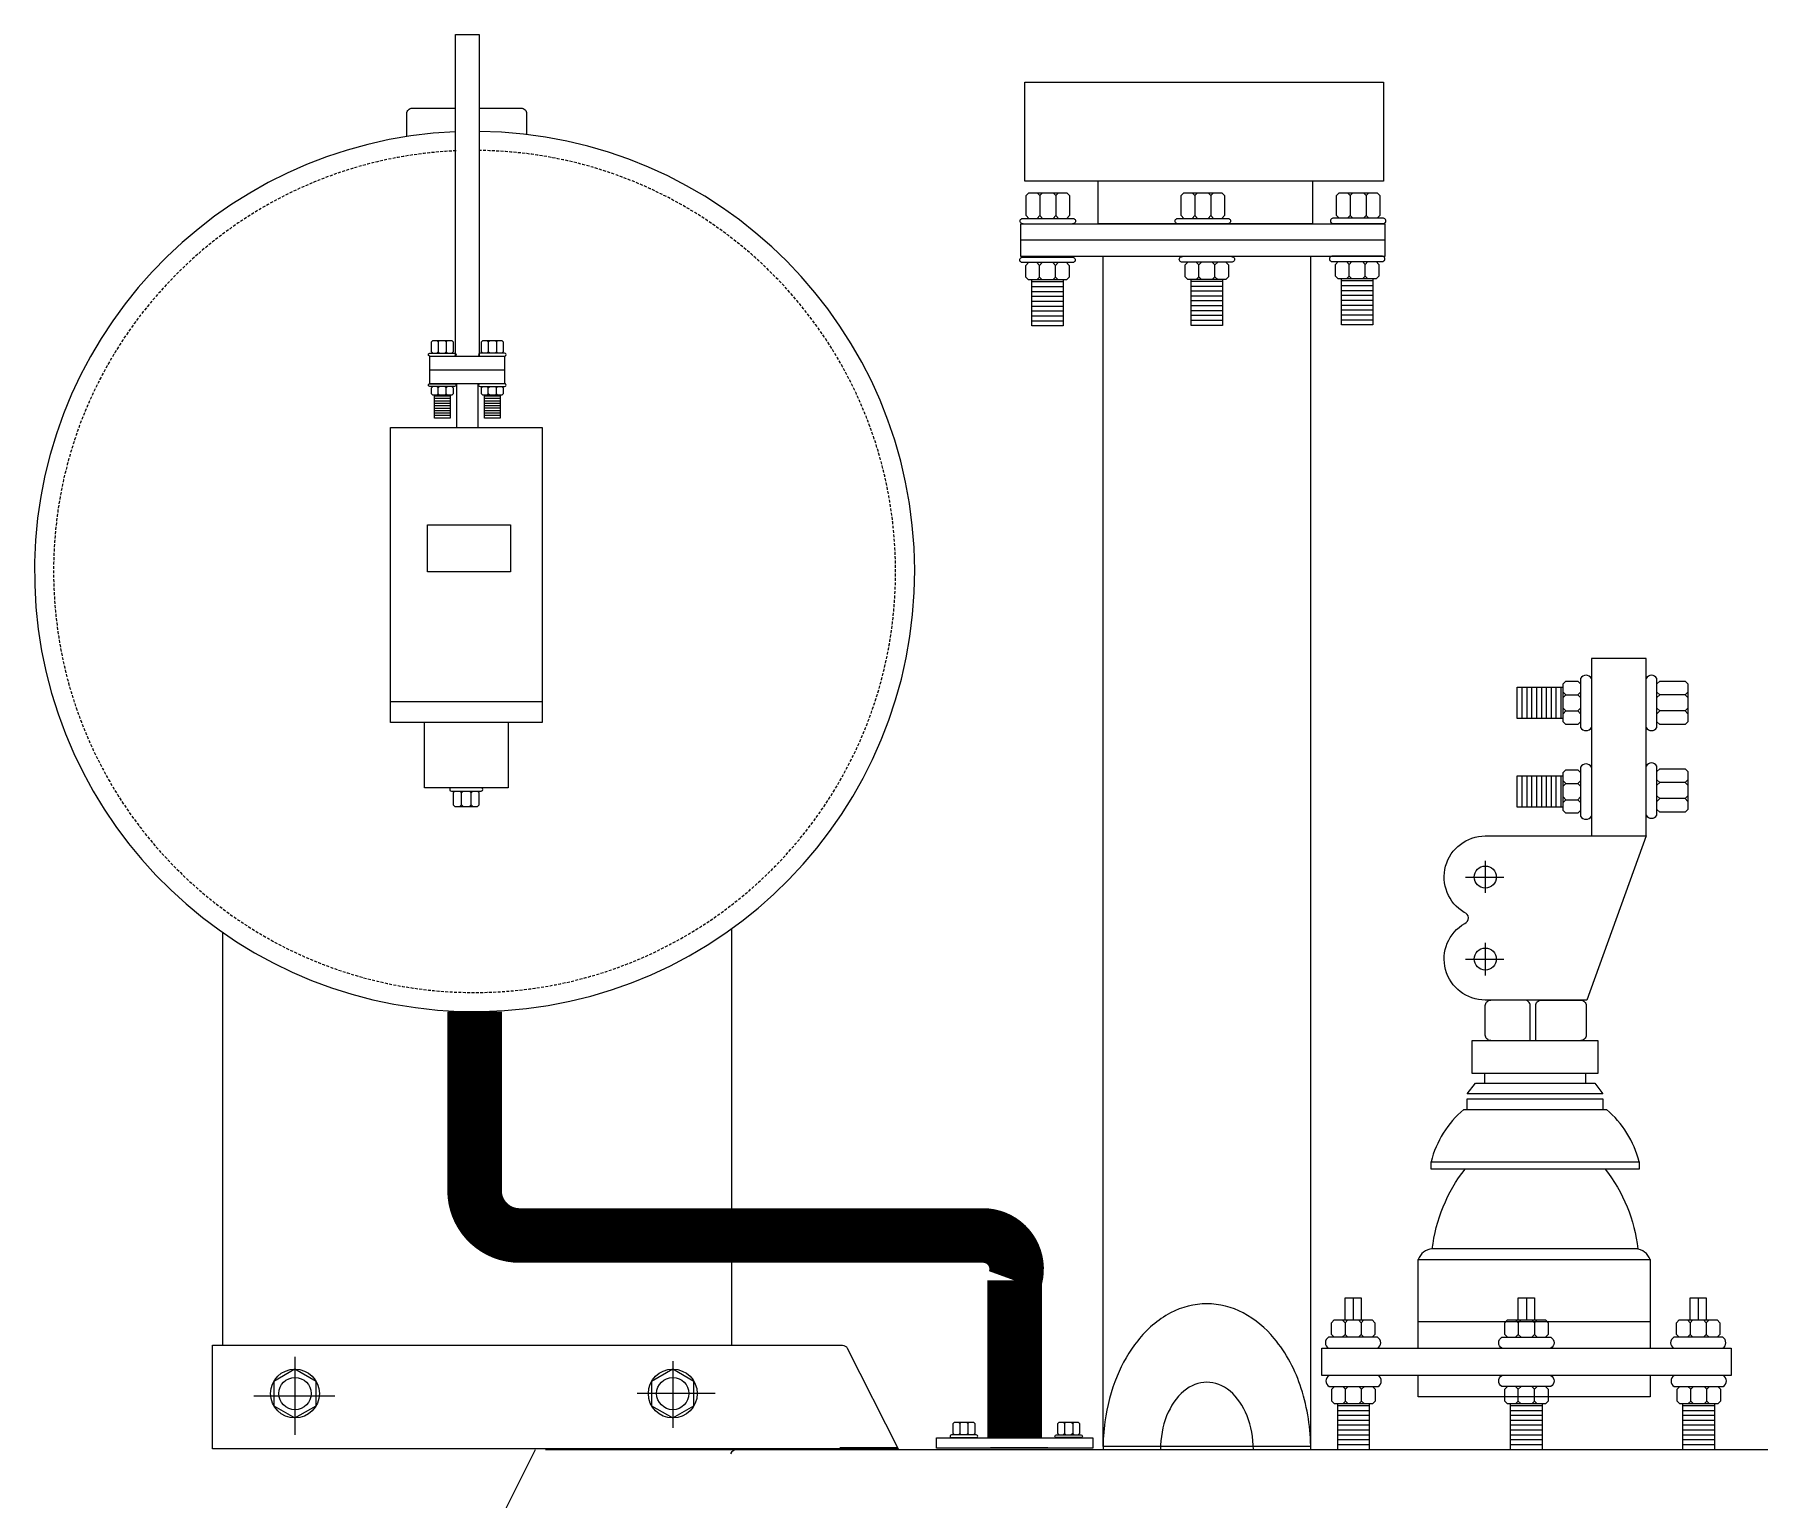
# Model space of a CAD drawing. Header units: millimetres. Extents: x 20927 to 53748, y 38421 to 54891.
# Drawn here: x 51585 to 52177, y 53131 to 53634 of the extents above; entities that cross this region are included whole.
import ezdxf

# ---------------------------------------------------------------- set-up
doc = ezdxf.new("R2010")
doc.units = ezdxf.units.MM
doc.linetypes.add('CENTERX2', pattern=[101.6, 63.5, -12.7, 12.7, -12.7])
doc.linetypes.add('DASHEDX2', pattern=[1.5, 1, -0.5])
doc.layers.add('Btrans.', color=2, linetype='Continuous')
doc.layers.add('HIGHT', color=8, linetype='Continuous')

msp = doc.modelspace()

# ---------------------------------------------------------------- linework, layer by layer
at = {"layer": 'Btrans.'}
msp.add_lwpolyline([(51756.8, 53147.67), (51742.35, 53118.77), (53167.35, 53118.77), (53152.91, 53147.67), (51760.38, 53147.67)], dxfattribs=at)
at = {"layer": 'HIGHT'}
for p, q in [((51929.18, 53579.35), (51930.12, 53578.42)), ((51935.65, 53578.42), (51935.65, 53571.54)), ((51983.38, 53578.42), (51983.38, 53571.54)), ((51988.91, 53578.42), (51988.91, 53571.54)), ((52036.72, 53578.48), (52036.72, 53571.6)), ((52042.25, 53578.48), (52042.25, 53571.6)), ((51930.12, 53571.54), (51929.18, 53570.6)), ((51930.01, 53554.45), (51929.07, 53555.39)), ((51935.54, 53550.38), (51935.54, 53554.45)), ((51984.76, 53550.56), (51984.76, 53554.63)), ((51990.3, 53550.56), (51990.3, 53554.63)), ((52036.38, 53550.73), (52036.38, 53554.79)), ((52041.91, 53550.73), (52041.91, 53554.79)), ((51938.16, 53548.74), (51927.36, 53548.74)), ((51938.16, 53547.06), (51927.36, 53547.06)), ((51929.07, 53549.44), (51930.01, 53550.38)), ((51992.92, 53548.92), (51982.11, 53548.92)), ((51992.92, 53547.24), (51982.11, 53547.24)), ((52044.53, 53549.08), (52033.73, 53549.08)), ((52044.53, 53547.41), (52033.73, 53547.41)), ((51938.16, 53545.39), (51927.36, 53545.39)), ((51938.16, 53543.71), (51927.36, 53543.71)), ((51938.16, 53542.04), (51927.36, 53542.04)), ((51992.92, 53545.57), (51982.11, 53545.57)), ((51992.92, 53543.89), (51982.11, 53543.89)), ((51992.92, 53542.22), (51982.11, 53542.22)), ((52044.53, 53545.73), (52033.73, 53545.73)), ((52044.53, 53544.06), (52033.73, 53544.06)), ((52044.53, 53542.38), (52033.73, 53542.38)), ((51938.16, 53540.36), (51927.36, 53540.36)), ((51938.16, 53538.69), (51927.36, 53538.69)), ((51938.16, 53537.02), (51927.36, 53537.02)), ((51938.16, 53535.34), (51927.36, 53535.34)), ((51992.92, 53540.55), (51982.11, 53540.55)), ((51992.92, 53538.87), (51982.11, 53538.87)), ((51992.92, 53537.2), (51982.11, 53537.2)), ((51992.92, 53535.52), (51982.11, 53535.52)), ((52044.53, 53540.71), (52033.73, 53540.71)), ((52044.53, 53539.03), (52033.73, 53539.03)), ((52044.53, 53537.36), (52033.73, 53537.36)), ((52044.53, 53535.68), (52033.73, 53535.68)), ((51723.5, 53528.16), (51723.5, 53524.72)), ((51726.27, 53528.16), (51726.27, 53524.72)), ((51740.7, 53528.16), (51740.7, 53524.71)), ((51743.46, 53528.16), (51743.46, 53524.71)), ((51720.6, 53518.55), (51746.3, 53518.55)), ((51723.5, 53512.39), (51723.03, 53512.86)), ((51726.27, 53512.39), (51725.8, 53512.86)), ((51729.81, 53513.8), (51729.81, 53498.72)), ((51737.07, 53513.8), (51737.07, 53498.72)), ((51740.7, 53512.39), (51741.17, 53512.86)), ((51743.46, 53512.39), (51743, 53512.86)), ((51727.58, 53509.53), (51722.17, 53509.53)), ((51727.58, 53508.69), (51722.17, 53508.69)), ((51727.58, 53507.86), (51722.17, 53507.86)), ((51727.58, 53507.02), (51722.17, 53507.02)), ((51727.58, 53506.18), (51722.17, 53506.18)), ((51727.58, 53505.34), (51722.17, 53505.34)), ((51723.97, 53509.88), (51723.5, 53510.35)), ((51725.8, 53509.88), (51726.27, 53510.35)), ((51744.78, 53509.53), (51739.37, 53509.53)), ((51744.78, 53508.7), (51739.37, 53508.7)), ((51744.78, 53507.86), (51739.37, 53507.86)), ((51744.78, 53507.02), (51739.37, 53507.02)), ((51744.78, 53506.19), (51739.37, 53506.19)), ((51744.78, 53505.35), (51739.37, 53505.35)), ((51741.17, 53509.89), (51740.7, 53510.36)), ((51743, 53509.89), (51743.46, 53510.36)), ((51727.58, 53504.51), (51722.17, 53504.51)), ((51727.58, 53503.67), (51722.17, 53503.67)), ((51727.58, 53502.83), (51722.17, 53502.83)), ((51744.78, 53504.51), (51739.37, 53504.51)), ((51744.78, 53503.67), (51739.37, 53503.67)), ((51744.78, 53502.84), (51739.37, 53502.84)), ((52095.83, 53398.77), (52095.83, 53409.58)), ((52097.51, 53398.77), (52097.51, 53409.58)), ((52099.18, 53398.77), (52099.18, 53409.58)), ((52100.86, 53398.77), (52100.86, 53409.58)), ((52102.53, 53398.77), (52102.53, 53409.58)), ((52104.2, 53398.77), (52104.2, 53409.58)), ((52105.88, 53398.77), (52105.88, 53409.58)), ((52107.55, 53398.77), (52107.55, 53409.58)), ((52109.23, 53398.77), (52109.23, 53409.58)), ((52109.93, 53405.99), (52110.87, 53406.93)), ((52114.94, 53406.93), (52115.88, 53405.99)), ((52151.82, 53406.93), (52143.07, 53406.93)), ((52114.94, 53401.39), (52115.88, 53402.33)), ((52151.82, 53401.39), (52143.07, 53401.39)), ((52095.83, 53368.3), (52095.83, 53379.11)), ((52097.51, 53368.3), (52097.51, 53379.11)), ((52099.18, 53368.3), (52099.18, 53379.11)), ((52100.86, 53368.3), (52100.86, 53379.11)), ((52102.53, 53368.3), (52102.53, 53379.11)), ((52104.2, 53368.3), (52104.2, 53379.11)), ((52105.88, 53368.3), (52105.88, 53379.11)), ((52107.55, 53368.3), (52107.55, 53379.11)), ((52109.23, 53368.3), (52109.23, 53379.11)), ((52109.93, 53375.52), (52110.87, 53376.46)), ((52114.94, 53376.46), (52115.88, 53375.52)), ((52151.82, 53376.81), (52143.07, 53376.81)), ((51731.47, 53373.31), (51732.03, 53373.87)), ((51732.03, 53368.62), (51731.47, 53369.18)), ((51734.79, 53373.31), (51734.23, 53373.87)), ((51734.23, 53368.62), (51734.79, 53369.18)), ((52109.93, 53371.86), (52110.87, 53370.92)), ((52114.94, 53370.92), (52115.88, 53371.86)), ((52151.82, 53371.28), (52143.07, 53371.28)), ((51649.53, 53183.54), (51649.53, 53325.3)), ((51824.2, 53326.55), (51824.2, 53230.59)), ((51824.2, 53211.87), (51824.2, 53183.54)), ((52037.74, 53199.8), (52037.74, 53192.21)), ((52097.27, 53199.8), (52097.27, 53192.21)), ((52156.3, 53199.8), (52156.3, 53192.21)), ((52035.91, 53192.21), (52034.97, 53191.27)), ((52041.44, 53192.21), (52040.5, 53191.27)), ((52095.43, 53192.21), (52094.5, 53191.27)), ((52100.97, 53192.21), (52100.03, 53191.27)), ((52154.46, 53192.21), (52153.53, 53191.27)), ((52158.12, 53192.21), (52159.06, 53191.27)), ((52034.97, 53187.2), (52035.91, 53186.26)), ((52040.5, 53187.2), (52041.44, 53186.26)), ((52094.5, 53187.2), (52095.43, 53186.26)), ((52100.03, 53187.2), (52100.97, 53186.26)), ((52153.53, 53187.2), (52154.46, 53186.26)), ((52159.06, 53187.2), (52160, 53186.26)), ((52040.67, 53164.38), (52040.67, 53168.45)), ((52159.23, 53164.38), (52159.23, 53168.45)), ((52043.3, 53162.74), (52032.49, 53162.74)), ((52036.08, 53163.45), (52035.14, 53164.38)), ((52102.65, 53162.74), (52091.85, 53162.74)), ((52095.43, 53163.45), (52094.5, 53164.38)), ((52100.97, 53163.45), (52100.03, 53164.38)), ((52161.86, 53162.74), (52151.05, 53162.74)), ((52154.64, 53163.45), (52153.7, 53164.38)), ((51903.16, 53157.12), (51902.69, 53156.65)), ((51904.99, 53157.12), (51905.45, 53156.65)), ((51938.18, 53157.12), (51938.65, 53156.65)), ((51941.89, 53157.12), (51941.42, 53156.65)), ((52043.3, 53161.06), (52032.49, 53161.06)), ((52043.3, 53159.39), (52032.49, 53159.39)), ((52043.3, 53157.72), (52032.49, 53157.72)), ((52043.3, 53156.04), (52032.49, 53156.04)), ((52102.65, 53161.06), (52091.85, 53161.06)), ((52102.65, 53159.39), (52091.85, 53159.39)), ((52102.65, 53157.72), (52091.85, 53157.72)), ((52102.65, 53156.04), (52091.85, 53156.04)), ((52161.86, 53161.06), (52151.05, 53161.06)), ((52161.86, 53159.39), (52151.05, 53159.39)), ((52161.86, 53157.72), (52151.05, 53157.72)), ((52161.86, 53156.04), (52151.05, 53156.04)), ((51902.69, 53153.21), (51902.22, 53152.74)), ((51905.45, 53153.21), (51904.99, 53152.74)), ((51938.65, 53153.21), (51938.18, 53152.74)), ((51941.42, 53153.21), (51941.89, 53152.74)), ((52043.3, 53154.37), (52032.49, 53154.37)), ((52043.3, 53152.69), (52032.49, 53152.69)), ((52043.3, 53151.02), (52032.49, 53151.02)), ((52102.65, 53154.37), (52091.85, 53154.37)), ((52102.65, 53152.69), (52091.85, 53152.69)), ((52102.65, 53151.02), (52091.85, 53151.02)), ((52161.86, 53154.37), (52151.05, 53154.37)), ((52161.86, 53152.69), (52151.05, 53152.69)), ((52161.86, 53151.02), (52151.05, 53151.02)), ((51861.5, 53148.42), (51881.21, 53148.42)), ((51913.14, 53148.42), (51932.85, 53148.42)), ((52043.3, 53149.34), (52032.49, 53149.34)), ((52102.65, 53149.34), (52091.85, 53149.34)), ((52161.86, 53149.34), (52151.05, 53149.34))]:
    msp.add_line(p, q, dxfattribs=at)
at = {"layer": 'HIGHT', "linetype": 'CENTERX2'}
for p, q in [((52083.14, 53349.97), (52083.14, 53338.97)), ((52076.37, 53344.35), (52089.49, 53344.35)), ((52083.14, 53321.76), (52083.14, 53310.48)), ((52076.37, 53316.2), (52089.49, 53316.2)), ((51674.29, 53179.55), (51674.29, 53152.74)), ((51804.06, 53178.09), (51804.06, 53155.18)), ((51660.14, 53166.14), (51687.94, 53166.14)), ((51818.66, 53166.95), (51791.83, 53166.95))]:
    msp.add_line(p, q, dxfattribs=at)
at = {"layer": 'HIGHT', "linetype": 'ByBlock'}
msp.add_line((52075.76, 53264.49), (52124.77, 53264.49), dxfattribs=at)
at = {"layer": 'HIGHT'}
for points in [[(51729.39, 53523.31), (51729.39, 53633.75), (51737.51, 53633.75), (51737.51, 53523.31)], [(52023.75, 53583.36), (52023.75, 53568.66), (51950.19, 53568.66), (51950.19, 53583.36)], [(51926.37, 53570.6), (51925.43, 53571.54), (51925.43, 53578.42), (51926.37, 53579.35), (51939.4, 53579.35), (51940.34, 53578.42), (51940.34, 53571.54), (51939.4, 53570.6)], [(51931.06, 53579.35), (51930.12, 53578.42), (51930.12, 53571.54), (51931.06, 53570.6)], [(51934.71, 53579.35), (51935.65, 53578.42), (51936.59, 53579.35)], [(51979.63, 53570.6), (51978.69, 53571.54), (51978.69, 53578.42), (51979.63, 53579.35), (51992.66, 53579.35), (51993.6, 53578.42), (51993.6, 53571.54), (51992.66, 53570.6)], [(51984.32, 53579.35), (51983.38, 53578.42), (51982.44, 53579.35)], [(51987.98, 53579.35), (51988.91, 53578.42), (51989.85, 53579.35)], [(52032.97, 53570.66), (52032.03, 53571.6), (52032.03, 53578.48), (52032.97, 53579.42), (52046, 53579.42), (52046.94, 53578.48), (52046.94, 53571.6), (52046, 53570.66)], [(52035.78, 53579.42), (52036.72, 53578.48), (52037.66, 53579.42)], [(52041.32, 53579.42), (52042.25, 53578.48), (52043.19, 53579.42)], [(51936.59, 53570.6), (51935.65, 53571.54), (51934.71, 53570.6)], [(51982.44, 53570.6), (51983.38, 53571.54), (51984.32, 53570.6)], [(51989.85, 53570.6), (51988.91, 53571.54), (51987.98, 53570.6)], [(52035.78, 53570.66), (52036.72, 53571.6), (52037.66, 53570.66)], [(52043.19, 53570.66), (52042.25, 53571.6), (52041.32, 53570.66)], [(52048.63, 53563.08), (51923.67, 53563.08)], [(51939.29, 53555.39), (51940.23, 53554.45), (51940.23, 53550.38), (51939.29, 53549.44), (51926.26, 53549.44), (51925.32, 53550.38), (51925.32, 53554.45), (51926.26, 53555.39)], [(51930.94, 53549.44), (51930.01, 53550.38), (51930.01, 53554.45), (51930.94, 53555.39)], [(51936.48, 53555.39), (51935.54, 53554.45), (51934.6, 53555.39)], [(52023.17, 53557.44), (52023.17, 53148.76), (51951.89, 53148.76), (51951.89, 53557.44)], [(51994.05, 53555.57), (51994.98, 53554.63), (51994.98, 53550.56), (51994.05, 53549.62), (51981.01, 53549.62), (51980.08, 53550.56), (51980.08, 53554.63), (51981.01, 53555.57)], [(51983.83, 53555.57), (51984.76, 53554.63), (51985.7, 53555.57)], [(51991.23, 53555.57), (51990.3, 53554.63), (51989.36, 53555.57)], [(52045.66, 53555.73), (52046.6, 53554.79), (52046.6, 53550.73), (52045.66, 53549.79), (52032.63, 53549.79), (52031.69, 53550.73), (52031.69, 53554.79), (52032.63, 53555.73)], [(52035.44, 53555.73), (52036.38, 53554.79), (52037.31, 53555.73)], [(52040.97, 53555.73), (52041.91, 53554.79), (52042.85, 53555.73)], [(51938.16, 53549.44), (51938.16, 53533.67), (51927.36, 53533.67), (51927.36, 53549.44)], [(51934.6, 53549.44), (51935.54, 53550.38), (51936.48, 53549.44)], [(51992.92, 53549.62), (51992.92, 53533.85), (51982.11, 53533.85), (51982.11, 53549.62)], [(51983.83, 53549.62), (51984.76, 53550.56), (51985.7, 53549.62)], [(51991.23, 53549.62), (51990.3, 53550.56), (51989.36, 53549.62)], [(52044.53, 53549.79), (52044.53, 53534.01), (52033.73, 53534.01), (52033.73, 53549.79)], [(52037.31, 53549.79), (52036.38, 53550.73), (52035.44, 53549.79)], [(52042.85, 53549.79), (52041.91, 53550.73), (52040.97, 53549.79)], [(51721.62, 53524.25), (51721.16, 53524.72), (51721.16, 53528.16), (51721.62, 53528.63), (51728.14, 53528.63), (51728.61, 53528.16), (51728.61, 53524.72), (51728.14, 53524.25)], [(51723.97, 53528.63), (51723.5, 53528.16), (51723.03, 53528.63)], [(51723.03, 53524.25), (51723.5, 53524.72), (51723.97, 53524.25)], [(51726.73, 53528.63), (51726.27, 53528.16), (51725.8, 53528.63)], [(51725.8, 53524.25), (51726.27, 53524.72), (51726.73, 53524.25)], [(51738.82, 53524.25), (51738.35, 53524.71), (51738.35, 53528.16), (51738.82, 53528.62), (51745.34, 53528.62), (51745.81, 53528.16), (51745.81, 53524.71), (51745.34, 53524.25)], [(51740.23, 53528.62), (51740.7, 53528.16), (51741.17, 53528.62)], [(51741.17, 53524.25), (51740.7, 53524.71), (51740.23, 53524.25)], [(51743, 53528.62), (51743.46, 53528.16), (51743.93, 53528.62)], [(51743.93, 53524.25), (51743.46, 53524.71), (51743, 53524.25)], [(51728.14, 53512.86), (51728.61, 53512.39), (51728.61, 53510.35), (51728.14, 53509.88), (51721.62, 53509.88), (51721.16, 53510.35), (51721.16, 53512.39), (51721.62, 53512.86)], [(51723.03, 53509.88), (51723.5, 53510.35), (51723.5, 53512.39), (51723.97, 53512.86)], [(51726.73, 53509.88), (51726.27, 53510.35), (51726.27, 53512.39), (51726.73, 53512.86)], [(51745.34, 53512.86), (51745.81, 53512.39), (51745.81, 53510.36), (51745.34, 53509.89), (51738.82, 53509.89), (51738.35, 53510.36), (51738.35, 53512.39), (51738.82, 53512.86)], [(51740.23, 53509.89), (51740.7, 53510.36), (51740.7, 53512.39), (51740.23, 53512.86)], [(51743.93, 53509.89), (51743.46, 53510.36), (51743.46, 53512.39), (51743.93, 53512.86)], [(51727.58, 53509.88), (51727.58, 53502), (51722.17, 53502), (51722.17, 53509.88)], [(51744.78, 53509.89), (51744.78, 53502), (51739.37, 53502), (51739.37, 53509.89)], [(52138.38, 53358.46), (52138.38, 53419.39), (52119.63, 53419.39), (52119.63, 53358.46)], [(52115.88, 53397.64), (52114.94, 53396.71), (52110.87, 53396.71), (52109.93, 53397.64), (52109.93, 53410.68), (52110.87, 53411.61), (52114.94, 53411.61), (52115.88, 53410.68)], [(52142.13, 53410.68), (52143.07, 53411.61), (52151.82, 53411.61), (52152.76, 53410.68), (52152.76, 53397.64), (52151.82, 53396.71), (52143.07, 53396.71), (52142.13, 53397.64)], [(51759.15, 53404.58), (51707.11, 53404.58)], [(52109.93, 53398.77), (52094.16, 53398.77), (52094.16, 53409.58), (52109.93, 53409.58)], [(52109.93, 53407.86), (52110.87, 53406.93), (52114.94, 53406.93), (52115.88, 53407.86)], [(52142.13, 53405.99), (52143.07, 53406.93), (52142.13, 53407.86)], [(52152.76, 53407.86), (52151.82, 53406.93), (52152.76, 53405.99)], [(52109.93, 53402.33), (52110.87, 53401.39), (52109.93, 53400.46)], [(52110.87, 53401.39), (52114.94, 53401.39), (52115.88, 53400.46)], [(52142.13, 53400.46), (52143.07, 53401.39), (52142.13, 53402.33)], [(52152.76, 53400.46), (52151.82, 53401.39), (52152.76, 53402.33)], [(51747.48, 53397.41), (51747.48, 53374.99), (51718.78, 53374.99), (51718.78, 53397.41)], [(52115.88, 53367.17), (52114.94, 53366.24), (52110.87, 53366.24), (52109.93, 53367.17), (52109.93, 53380.21), (52110.87, 53381.14), (52114.94, 53381.14), (52115.88, 53380.21)], [(52142.13, 53380.56), (52143.07, 53381.5), (52151.82, 53381.5), (52152.76, 53380.56), (52152.76, 53367.53), (52151.82, 53366.6), (52143.07, 53366.6), (52142.13, 53367.53)], [(52109.93, 53368.3), (52094.16, 53368.3), (52094.16, 53379.11), (52109.93, 53379.11)], [(52109.93, 53377.39), (52110.87, 53376.46), (52114.94, 53376.46), (52115.88, 53377.39)], [(52142.13, 53375.88), (52143.07, 53376.81), (52142.13, 53377.75)], [(52152.76, 53377.75), (52151.82, 53376.81), (52152.76, 53375.88)], [(51729.22, 53373.87), (51728.66, 53373.31), (51728.66, 53369.18), (51729.22, 53368.62), (51737.04, 53368.62), (51737.6, 53369.18), (51737.6, 53373.31), (51737.04, 53373.87)], [(51730.91, 53368.62), (51731.47, 53369.18), (51731.47, 53373.31), (51730.91, 53373.87)], [(51735.35, 53368.62), (51734.79, 53369.18), (51734.79, 53373.31), (51735.35, 53373.87)], [(52109.93, 53369.99), (52110.87, 53370.92), (52114.94, 53370.92), (52115.88, 53369.99)], [(52142.13, 53372.22), (52143.07, 53371.28), (52142.13, 53370.35)], [(52152.76, 53370.35), (52151.82, 53371.28), (52152.76, 53372.22)], [(52034.97, 53192.21), (52034.97, 53199.8), (52040.52, 53199.8), (52040.52, 53192.21)], [(52094.5, 53192.21), (52094.5, 53199.8), (52100.04, 53199.8), (52100.04, 53192.21)], [(52153.53, 53192.21), (52153.53, 53199.8), (52159.07, 53199.8), (52159.07, 53192.21)], [(52031.22, 53186.26), (52030.28, 53187.2), (52030.28, 53191.27), (52031.22, 53192.21), (52044.25, 53192.21), (52045.19, 53191.27), (52045.19, 53187.2), (52044.25, 53186.26)], [(52034.03, 53192.21), (52034.97, 53191.27), (52034.97, 53187.2), (52034.03, 53186.26)], [(52039.56, 53192.21), (52040.5, 53191.27), (52040.5, 53187.2), (52039.56, 53186.26)], [(52090.75, 53186.26), (52089.81, 53187.2), (52089.81, 53191.27), (52090.75, 53192.21), (52103.78, 53192.21), (52104.72, 53191.27), (52104.72, 53187.2), (52103.78, 53186.26)], [(52093.56, 53192.21), (52094.5, 53191.27), (52094.5, 53187.2), (52093.56, 53186.26)], [(52099.09, 53192.21), (52100.03, 53191.27), (52100.03, 53187.2), (52099.09, 53186.26)], [(52149.78, 53186.26), (52148.84, 53187.2), (52148.84, 53191.27), (52149.78, 53192.21), (52162.81, 53192.21), (52163.75, 53191.27), (52163.75, 53187.2), (52162.81, 53186.26)], [(52152.59, 53192.21), (52153.53, 53191.27), (52153.53, 53187.2), (52152.59, 53186.26)], [(52160, 53192.21), (52159.06, 53191.27), (52159.06, 53187.2), (52158.12, 53186.26)], [(52044.42, 53169.39), (52045.36, 53168.45), (52045.36, 53164.38), (52044.42, 53163.45), (52031.39, 53163.45), (52030.45, 53164.38), (52030.45, 53168.45), (52031.39, 53169.39)], [(52036.08, 53169.39), (52035.14, 53168.45), (52034.2, 53169.39)], [(52034.2, 53163.45), (52035.14, 53164.38), (52035.14, 53168.45)], [(52039.74, 53169.39), (52040.67, 53168.45), (52041.61, 53169.39)], [(52103.78, 53169.39), (52104.72, 53168.45), (52104.72, 53164.38), (52103.78, 53163.45), (52090.75, 53163.45), (52089.81, 53164.38), (52089.81, 53168.45), (52090.75, 53169.39)], [(52095.43, 53169.39), (52094.5, 53168.45), (52093.56, 53169.39)], [(52093.56, 53163.45), (52094.5, 53164.38), (52094.5, 53168.45)], [(52100.97, 53169.39), (52100.03, 53168.45), (52099.09, 53169.39)], [(52099.09, 53163.45), (52100.03, 53164.38), (52100.03, 53168.45)], [(52162.98, 53169.39), (52163.92, 53168.45), (52163.92, 53164.38), (52162.98, 53163.45), (52149.95, 53163.45), (52149.01, 53164.38), (52149.01, 53168.45), (52149.95, 53169.39)], [(52154.64, 53169.39), (52153.7, 53168.45), (52152.76, 53169.39)], [(52152.76, 53163.45), (52153.7, 53164.38), (52153.7, 53168.45)], [(52158.3, 53169.39), (52159.23, 53168.45), (52160.17, 53169.39)], [(52043.3, 53163.45), (52043.3, 53147.67), (52032.49, 53147.67), (52032.49, 53163.45)], [(52039.74, 53163.45), (52040.67, 53164.38), (52041.61, 53163.45)], [(52102.65, 53163.45), (52102.65, 53147.67), (52091.85, 53147.67), (52091.85, 53163.45)], [(52161.86, 53163.45), (52161.86, 53147.67), (52151.05, 53147.67), (52151.05, 53163.45)], [(52160.17, 53163.45), (52159.23, 53164.38), (52158.3, 53163.45)], [(51900.81, 53152.74), (51900.35, 53153.21), (51900.35, 53156.65), (51900.81, 53157.12), (51907.33, 53157.12), (51907.8, 53156.65), (51907.8, 53153.21), (51907.33, 53152.74)], [(51902.22, 53157.12), (51902.69, 53156.65), (51902.69, 53153.21), (51903.16, 53152.74)], [(51905.92, 53157.12), (51905.45, 53156.65), (51905.45, 53153.21), (51905.92, 53152.74)], [(51936.78, 53152.74), (51936.31, 53153.21), (51936.31, 53156.65), (51936.78, 53157.12), (51943.29, 53157.12), (51943.76, 53156.65), (51943.76, 53153.21), (51943.29, 53152.74)], [(51939.12, 53157.12), (51938.65, 53156.65), (51938.65, 53153.21), (51939.12, 53152.74)], [(51940.95, 53157.12), (51941.42, 53156.65), (51941.42, 53153.21), (51940.95, 53152.74)]]:
    msp.add_lwpolyline(points, dxfattribs=at)
for points in [[(51925.03, 53617.41), (52048.14, 53617.41), (52048.14, 53583.36), (51925.03, 53583.36)], [(51923.67, 53568.72), (52048.63, 53568.72), (52048.63, 53557.44), (51923.67, 53557.44)], [(51720.6, 53523.31), (51746.3, 53523.31), (51746.3, 53513.8), (51720.6, 53513.8)], [(51707.11, 53498.72), (51759.15, 53498.72), (51759.15, 53397.41), (51707.11, 53397.41)], [(51719.82, 53465.29), (51748.37, 53465.29), (51748.37, 53449.13), (51719.82, 53449.13)], [(52167.58, 53173.14), (52026.95, 53173.14), (52026.95, 53182.51), (52167.58, 53182.51)], [(51674.29, 53158.56), (51681.56, 53162.76), (51681.56, 53171.14), (51674.29, 53175.34), (51667.03, 53171.14), (51667.03, 53162.76)], [(51804.06, 53158.56), (51811.32, 53162.76), (51811.32, 53171.14), (51804.06, 53175.34), (51796.79, 53171.14), (51796.79, 53162.76)], [(51894.62, 53151.71), (51948.32, 53151.71), (51948.32, 53148.14), (51894.62, 53148.14)]]:
    msp.add_lwpolyline(points, close=True, dxfattribs=at)
for points in [[(51712.72, 53598.68), (51712.72, 53606.59, -0.414214), (51714.59, 53608.47), (51729.39, 53608.47)], [(51737.51, 53608.47), (51751.98, 53608.47, -0.414214), (51753.85, 53606.59), (51753.85, 53599.42)], [(51924.45, 53568.72, -1.135579), (51924.45, 53570.6), (51941.32, 53570.6, -1.135579), (51941.32, 53568.72)], [(51977.71, 53568.72, -1.135579), (51977.71, 53570.6), (51994.58, 53570.6, -1.135579), (51994.58, 53568.72)], [(51995.97, 53557.44, -1.135579), (51995.97, 53555.57), (51979.09, 53555.57, -1.135579), (51979.09, 53557.44)], [(51720.66, 53523.31, -1.135579), (51720.66, 53524.25), (51729.1, 53524.25, -1.135579), (51729.1, 53523.31)], [(51746.3, 53523.31, 1.135579), (51746.3, 53524.25), (51737.86, 53524.25, 1.135579), (51737.86, 53523.31)], [(51737.86, 53513.8, 1.135579), (51737.86, 53512.86), (51746.3, 53512.86, 1.135579), (51746.3, 53513.8)], [(52119.63, 53412.6, 0.56779), (52115.88, 53412.6), (52115.88, 53395.72, 0.56779), (52119.63, 53395.72)], [(52138.38, 53395.72, 0.56779), (52142.13, 53395.72), (52142.13, 53412.6, 0.56779), (52138.38, 53412.6)], [(52119.63, 53382.13, 0.56779), (52115.88, 53382.13), (52115.88, 53365.25, 0.56779), (52119.63, 53365.25)], [(52138.38, 53365.61, 0.56779), (52142.13, 53365.61), (52142.13, 53382.49, 0.56779), (52138.38, 53382.49)], [(51728.07, 53374.99, 1.135579), (51728.07, 53373.87), (51738.19, 53373.87, 1.135579), (51738.19, 53374.99)], [(52098.59, 53288.2), (52098.59, 53300.22, 0.414214), (52096.72, 53302.09)], [(52023.2, 53147.67, 0.078202), (52019.95, 53168.64, 0.096246), (52010.65, 53185.9, 0.098621), (52000.01, 53194.63, 0.250838), (51975.05, 53194.63, 0.105207), (51963.75, 53185.1, 0.070782), (51956.68, 53172.92, 0.064024), (51952.5, 53157.22, 0.034289), (51951.86, 53147.67)], [(52046.17, 53182.51, 0.56779), (52046.17, 53186.26), (52029.3, 53186.26, 0.56779), (52029.3, 53182.51)], [(52088.83, 53182.51, -0.56779), (52088.83, 53186.26), (52105.7, 53186.26, -0.56779), (52105.7, 53182.51)], [(52164.73, 53182.51, 0.56779), (52164.73, 53186.26), (52147.86, 53186.26, 0.56779), (52147.86, 53182.51)], [(52029.47, 53173.14, 0.56779), (52029.47, 53169.39), (52046.35, 53169.39, 0.56779), (52046.35, 53173.14)], [(52105.7, 53173.14, -0.56779), (52105.7, 53169.39), (52088.83, 53169.39, -0.56779), (52088.83, 53173.14)], [(52148.03, 53173.14, 0.56779), (52148.03, 53169.39), (52164.91, 53169.39, 0.56779), (52164.91, 53173.14)]]:
    msp.add_lwpolyline(points, format="xyb", dxfattribs=at)
for points in [[(52031.05, 53570.66, 1.135579), (52031.05, 53568.79), (52047.92, 53568.79, 1.135579), (52047.92, 53570.66)], [(51941.21, 53555.39), (51924.34, 53555.39, -1.135579), (51924.34, 53557.26), (51941.21, 53557.26, -1.135579)], [(52030.7, 53557.61, 1.135579), (52030.7, 53555.73), (52047.58, 53555.73, 1.135579), (52047.58, 53557.61)], [(51729.1, 53512.86), (51720.66, 53512.86, -1.135579), (51720.66, 53513.79), (51729.1, 53513.79, -1.135579)], [(52076.08, 53328.41, 0.731645), (52075.94, 53332.22, -0.762576), (52083.14, 53358.46), (52138.38, 53358.46), (52117.98, 53302.09), (52083.14, 53302.09, -0.767012)], [(51645.97, 53183.54), (51862.34, 53183.54, -0.282559), (51864.01, 53182.51), (51881.5, 53148.01), (51645.97, 53148.01)], [(51908.29, 53151.81, 1.135579), (51908.29, 53152.74), (51899.85, 53152.74, 1.135579), (51899.85, 53151.81)], [(51944.26, 53151.81), (51935.82, 53151.81, -1.135579), (51935.82, 53152.74), (51944.26, 53152.74, -1.135579)]]:
    msp.add_lwpolyline(points, format="xyb", close=True, dxfattribs=at)
at = {"layer": 'HIGHT', "const_width": 18.75}
msp.add_lwpolyline([(51735.98, 53298.14), (51735.98, 53236.67, 0.414404), (51751.44, 53221.23), (51910.65, 53221.23, -0.520462), (51921.47, 53205.78), (51921.47, 53151.71)], format="xyb", dxfattribs=at)
at = {"layer": 'HIGHT', "linetype": 'ByBlock'}
for points in [[(52085.02, 53288.2, -0.414214), (52083.14, 53290.07), (52083.14, 53300.22, -0.414214), (52085.02, 53302.09)], [(52100.47, 53288.2), (52100.47, 53300.22, -0.414214), (52102.34, 53302.09), (52115.92, 53302.09, -0.414214), (52117.8, 53300.22), (52117.8, 53290.07, -0.414214), (52115.92, 53288.2)], [(52124.32, 53244.05, -0.13826), (52135.57, 53216.65), (52064.96, 53216.65, -0.13826), (52076.21, 53244.05)]]:
    msp.add_lwpolyline(points, format="xyb", dxfattribs=at)
for points in [[(52078.69, 53288.2), (52121.84, 53288.2), (52121.84, 53276.92), (52078.69, 53276.92)], [(52079.76, 53273.54), (52120.76, 53273.54), (52123.57, 53269.86), (52076.95, 53269.86)], [(52064.51, 53246.54), (52136.02, 53246.54), (52136.02, 53244.05), (52064.51, 53244.05)]]:
    msp.add_lwpolyline(points, close=True, dxfattribs=at)
for points in [[(52082.96, 53273.54), (52082.96, 53276.92)], [(52117.57, 53276.92), (52117.57, 53273.54)], [(52076.95, 53264.49), (52076.95, 53268.18), (52123.57, 53268.18), (52123.57, 53264.49)], [(52060.1, 53182.51), (52060.1, 53212.95), (52139.76, 53212.95), (52139.76, 53182.51)], [(52060.1, 53191.72), (52139.76, 53191.72)], [(52139.76, 53173.14), (52139.76, 53165.85), (52060.1, 53165.85), (52060.1, 53173.14)]]:
    msp.add_lwpolyline(points, dxfattribs=at)
at = {"layer": 'HIGHT'}
for centre, radius in [((52083.14, 53344.35), 3.78), ((52083.14, 53316.2), 3.78), ((51674.29, 53166.95), 8.39), ((51804.06, 53166.95), 8.39), ((51674.29, 53166.95), 5.54), ((51804.06, 53166.95), 5.54)]:
    msp.add_circle(centre, radius, dxfattribs=at)
for centre, radius, start, end in [((51735.98, 53449.31), 151.17, 92.49878, 89.42167), ((51826.08, 53145.17), 2.5, 90, 153.43495)]:
    msp.add_arc(centre, radius, start, end, dxfattribs=at)
at = {"layer": 'HIGHT', "linetype": 'DASHEDX2'}
msp.add_arc((51735.98, 53449.31), 144.61, 92.49878, 89.42167, dxfattribs=at)
at = {"layer": 'HIGHT', "linetype": 'ByBlock'}
for centre, radius, start, end in [((52098.09, 53238), 34.65, 130.12486, 165.72044), ((52102.44, 53238), 34.65, 14.27956, 49.87514), ((52065.3, 53211.16), 5.5, 93.5661, 160.93158), ((52134.56, 53211.16), 5.5, 19.06842, 86.4339)]:
    msp.add_arc(centre, radius, start, end, dxfattribs=at)
at = {"layer": 'HIGHT'}
msp.add_ellipse((51987.53, 53147.67), major_axis=(0, 23.17), ratio=0.688889, start_param=4.712389, end_param=7.853982, dxfattribs=at)

doc.saveas('drawing.dxf')
